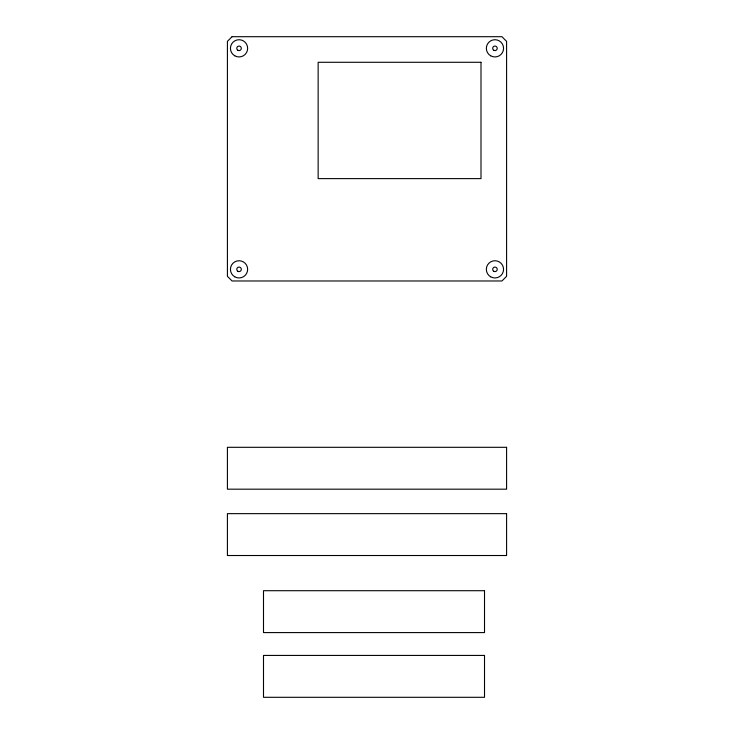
<?xml version="1.0" encoding="UTF-8"?>
<svg xmlns="http://www.w3.org/2000/svg" width="734" height="734" viewBox="0 0 734 734"><rect width="100%" height="100%" fill="white"/><g stroke="black" fill="none" stroke-linecap="round" stroke-linejoin="round"><path stroke-width="1.1" d="M232.063 36.7L227.412 41.352L227.412 276.323L232.063 280.975L501.937 280.975L506.588 276.323L506.588 41.352L501.937 36.7L232.063 36.7M480.999 62.289L318.143 62.289L318.143 178.619L480.999 178.619L480.999 62.289M506.588 447.309L227.412 447.309L227.412 489.183L506.588 489.183L506.588 447.309M506.588 513.644L227.412 513.644L227.412 555.519L506.588 555.519L506.588 513.644M484.513 590.705L263.497 590.705L263.497 632.589L484.513 632.589L484.513 590.705M484.513 655.425L263.497 655.425L263.497 697.3L484.513 697.3L484.513 655.425M490.651 276.801A8.606 8.606 0 0 0 503.561 269.35A8.606 8.606 0 0 0 490.651 261.891A8.606 8.606 0 0 0 490.651 276.801M493.817 271.314A2.275 2.275 0 0 0 497.23 269.35A2.275 2.275 0 0 0 493.817 267.378A2.275 2.275 0 0 0 493.817 271.314M490.651 55.784A8.606 8.606 0 0 0 503.561 48.334A8.606 8.606 0 0 0 490.651 40.875A8.606 8.606 0 0 0 490.651 55.784M493.817 50.297A2.275 2.275 0 0 0 497.23 48.334A2.275 2.275 0 0 0 493.817 46.361A2.275 2.275 0 0 0 493.817 50.297M234.742 276.801A8.606 8.606 0 0 0 247.652 269.35A8.606 8.606 0 0 0 234.742 261.891A8.606 8.606 0 0 0 234.742 276.801M237.908 271.314A2.275 2.275 0 0 0 241.321 269.35A2.275 2.275 0 0 0 237.908 267.378A2.275 2.275 0 0 0 237.908 271.314M234.742 55.784A8.606 8.606 0 0 0 247.652 48.334A8.606 8.606 0 0 0 234.742 40.875A8.606 8.606 0 0 0 234.742 55.784M237.908 50.297A2.275 2.275 0 0 0 241.321 48.334A2.275 2.275 0 0 0 237.908 46.361A2.275 2.275 0 0 0 237.908 50.297"/></g></svg>
